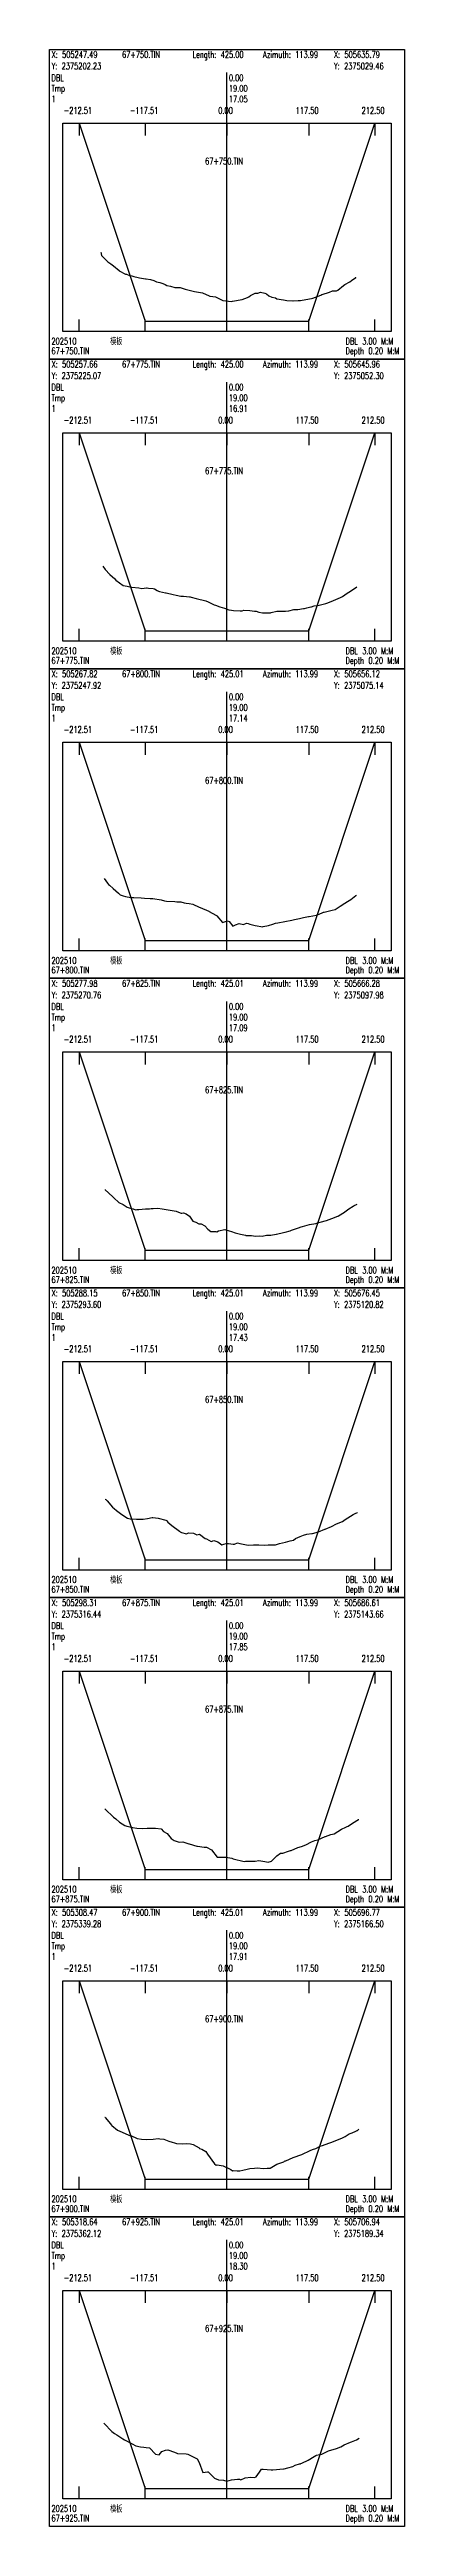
# Model space of a CAD drawing. Extents: x 1 to 171, y -4306 to 0.
# Drawn here: x 1 to 171, y -1188 to 0 of the extents above; entities that cross this region are included whole.
import ezdxf

# ---------------------------------------------------------------- set-up
doc = ezdxf.new("R2010")
doc.units = 0
doc.header["$MEASUREMENT"] = 0
doc.layers.add('LABELS', color=7, linetype='Continuous')
doc.layers.add('XSECTION', color=7, linetype='Continuous')
doc.styles.get("Standard").update_dxf_attribs({"font": 'txt.shx'})

msp = doc.modelspace()

# ---------------------------------------------------------------- linework, layer by layer
at = {"layer": 'XSECTION', "color": 0, "linetype": 'Continuous'}
for points in [[(1, 0), (171, 0), (171, -148.5), (1, -148.5), (1, 0)], [(86, -135.3), (86, -11.1)], [(86, -135.3), (86, -11.1)], [(7.3, -35.3), (164.7, -35.3), (164.7, -135.3), (7.3, -135.3), (7.3, -35.3)], [(15.2, -35.3), (15.2, -41.2)], [(15.2, -35.3), (46.8, -130.3)], [(15.2, -35.3), (46.8, -130.3)], [(46.8, -35.3), (46.8, -41.2)], [(86, -35.3), (86, -41.2)], [(125.2, -35.3), (125.2, -41.2)], [(125.2, -130.3), (156.8, -35.3)], [(125.2, -130.3), (156.8, -35.3)], [(156.8, -35.3), (156.8, -41.2)], [(15.2, -135.3), (15.2, -129.4)], [(46.8, -135.3), (46.8, -129.4)], [(46.8, -130.3), (86, -130.3)], [(46.8, -130.3), (46.8, -130.3)], [(46.8, -130.3), (86, -130.3)], [(86, -135.3), (86, -129.4)], [(86, -130.3), (125.2, -130.3)], [(86, -130.3), (125.2, -130.3)], [(125.2, -135.3), (125.2, -129.4)], [(125.2, -130.3), (125.2, -130.3)], [(156.8, -135.3), (156.8, -129.4)], [(1, -148.5), (171, -148.5), (171, -297), (1, -297), (1, -148.5)], [(86, -283.8), (86, -159.5)], [(86, -283.8), (86, -159.5)], [(7.3, -183.8), (164.7, -183.8), (164.7, -283.8), (7.3, -283.8), (7.3, -183.8)], [(15.2, -183.8), (15.2, -189.7)], [(15.2, -183.8), (46.8, -278.8)], [(15.2, -183.8), (46.8, -278.8)], [(46.8, -183.8), (46.8, -189.7)], [(86, -183.8), (86, -189.7)], [(125.2, -183.8), (125.2, -189.7)], [(125.2, -278.8), (156.8, -183.8)], [(125.2, -278.8), (156.8, -183.8)], [(156.8, -183.8), (156.8, -189.7)], [(15.2, -283.8), (15.2, -277.8)], [(46.8, -283.8), (46.8, -277.8)], [(46.8, -278.8), (86, -278.8)], [(46.8, -278.8), (46.8, -278.8)], [(46.8, -278.8), (86, -278.8)], [(86, -283.8), (86, -277.8)], [(86, -278.8), (125.2, -278.8)], [(86, -278.8), (125.2, -278.8)], [(125.2, -283.8), (125.2, -277.8)], [(125.2, -278.8), (125.2, -278.8)], [(156.8, -283.8), (156.8, -277.8)], [(1, -297), (171, -297), (171, -445.4), (1, -445.4), (1, -297)], [(86, -432.2), (86, -308)], [(86, -432.2), (86, -308)], [(7.3, -332.2), (164.7, -332.2), (164.7, -432.2), (7.3, -432.2), (7.3, -332.2)], [(15.2, -332.2), (15.2, -338.2)], [(15.2, -332.2), (46.8, -427.2)], [(15.2, -332.2), (46.8, -427.2)], [(46.8, -332.2), (46.8, -338.2)], [(86, -332.2), (86, -338.2)], [(125.2, -332.2), (125.2, -338.2)], [(125.2, -427.2), (156.8, -332.2)], [(125.2, -427.2), (156.8, -332.2)], [(156.8, -332.2), (156.8, -338.2)], [(15.2, -432.2), (15.2, -426.3)], [(46.8, -432.2), (46.8, -426.3)], [(46.8, -427.2), (86, -427.2)], [(46.8, -427.2), (46.8, -427.2)], [(46.8, -427.2), (86, -427.2)], [(86, -432.2), (86, -426.3)], [(86, -427.2), (125.2, -427.2)], [(86, -427.2), (125.2, -427.2)], [(125.2, -432.2), (125.2, -426.3)], [(125.2, -427.2), (125.2, -427.2)], [(156.8, -432.2), (156.8, -426.3)], [(1, -445.4), (171, -445.4), (171, -593.9), (1, -593.9), (1, -445.4)], [(86, -580.7), (86, -456.5)], [(86, -580.7), (86, -456.5)], [(7.3, -480.7), (164.7, -480.7), (164.7, -580.7), (7.3, -580.7), (7.3, -480.7)], [(15.2, -480.7), (15.2, -486.7)], [(15.2, -480.7), (46.8, -575.7)], [(15.2, -480.7), (46.8, -575.7)], [(46.8, -480.7), (46.8, -486.7)], [(86, -480.7), (86, -486.7)], [(125.2, -480.7), (125.2, -486.7)], [(125.2, -575.7), (156.8, -480.7)], [(125.2, -575.7), (156.8, -480.7)], [(156.8, -480.7), (156.8, -486.7)], [(15.2, -580.7), (15.2, -574.8)], [(46.8, -580.7), (46.8, -574.8)], [(46.8, -575.7), (86, -575.7)], [(46.8, -575.7), (46.8, -575.7)], [(46.8, -575.7), (86, -575.7)], [(86, -580.7), (86, -574.8)], [(86, -575.7), (125.2, -575.7)], [(86, -575.7), (125.2, -575.7)], [(125.2, -580.7), (125.2, -574.8)], [(125.2, -575.7), (125.2, -575.7)], [(156.8, -580.7), (156.8, -574.8)], [(1, -593.9), (171, -593.9), (171, -742.4), (1, -742.4), (1, -593.9)], [(86, -729.2), (86, -605)], [(86, -729.2), (86, -605)], [(7.3, -629.2), (164.7, -629.2), (164.7, -729.2), (7.3, -729.2), (7.3, -629.2)], [(15.2, -629.2), (15.2, -635.1)], [(15.2, -629.2), (46.8, -724.2)], [(15.2, -629.2), (46.8, -724.2)], [(46.8, -629.2), (46.8, -635.1)], [(86, -629.2), (86, -635.1)], [(125.2, -629.2), (125.2, -635.1)], [(125.2, -724.2), (156.8, -629.2)], [(125.2, -724.2), (156.8, -629.2)], [(156.8, -629.2), (156.8, -635.1)], [(15.2, -729.2), (15.2, -723.3)], [(46.8, -729.2), (46.8, -723.3)], [(46.8, -724.2), (86, -724.2)], [(46.8, -724.2), (46.8, -724.2)], [(46.8, -724.2), (86, -724.2)], [(86, -729.2), (86, -723.3)], [(86, -724.2), (125.2, -724.2)], [(86, -724.2), (125.2, -724.2)], [(125.2, -729.2), (125.2, -723.3)], [(125.2, -724.2), (125.2, -724.2)], [(156.8, -729.2), (156.8, -723.3)], [(1, -742.4), (171, -742.4), (171, -890.9), (1, -890.9), (1, -742.4)], [(86, -877.7), (86, -753.4)], [(86, -877.7), (86, -753.4)], [(7.3, -777.7), (164.7, -777.7), (164.7, -877.7), (7.3, -877.7), (7.3, -777.7)], [(15.2, -777.7), (15.2, -783.6)], [(15.2, -777.7), (46.8, -872.7)], [(15.2, -777.7), (46.8, -872.7)], [(46.8, -777.7), (46.8, -783.6)], [(86, -777.7), (86, -783.6)], [(125.2, -777.7), (125.2, -783.6)], [(125.2, -872.7), (156.8, -777.7)], [(125.2, -872.7), (156.8, -777.7)], [(156.8, -777.7), (156.8, -783.6)], [(15.2, -877.7), (15.2, -871.7)], [(46.8, -877.7), (46.8, -871.7)], [(46.8, -872.7), (86, -872.7)], [(46.8, -872.7), (46.8, -872.7)], [(46.8, -872.7), (86, -872.7)], [(86, -877.7), (86, -871.7)], [(86, -872.7), (125.2, -872.7)], [(86, -872.7), (125.2, -872.7)], [(125.2, -877.7), (125.2, -871.7)], [(125.2, -872.7), (125.2, -872.7)], [(156.8, -877.7), (156.8, -871.7)], [(1, -890.9), (171, -890.9), (171, -1039.3), (1, -1039.3), (1, -890.9)], [(86, -1026.2), (86, -901.9)], [(86, -1026.2), (86, -901.9)], [(7.3, -926.2), (164.7, -926.2), (164.7, -1026.2), (7.3, -1026.2), (7.3, -926.2)], [(15.2, -926.2), (15.2, -932.1)], [(15.2, -926.2), (46.8, -1021.2)], [(15.2, -926.2), (46.8, -1021.2)], [(46.8, -926.2), (46.8, -932.1)], [(86, -926.2), (86, -932.1)], [(125.2, -926.2), (125.2, -932.1)], [(125.2, -1021.2), (156.8, -926.2)], [(125.2, -1021.2), (156.8, -926.2)], [(156.8, -926.2), (156.8, -932.1)], [(15.2, -1026.2), (15.2, -1020.2)], [(46.8, -1026.2), (46.8, -1020.2)], [(46.8, -1021.2), (86, -1021.2)], [(46.8, -1021.2), (46.8, -1021.2)], [(46.8, -1021.2), (86, -1021.2)], [(86, -1026.2), (86, -1020.2)], [(86, -1021.2), (125.2, -1021.2)], [(86, -1021.2), (125.2, -1021.2)], [(125.2, -1026.2), (125.2, -1020.2)], [(125.2, -1021.2), (125.2, -1021.2)], [(156.8, -1026.2), (156.8, -1020.2)], [(1, -1039.3), (171, -1039.3), (171, -1187.8), (1, -1187.8), (1, -1039.3)], [(86, -1174.6), (86, -1050.4)], [(86, -1174.6), (86, -1050.4)], [(7.3, -1074.6), (164.7, -1074.6), (164.7, -1174.6), (7.3, -1174.6), (7.3, -1074.6)], [(15.2, -1074.6), (15.2, -1080.6)], [(15.2, -1074.6), (46.8, -1169.6)], [(15.2, -1074.6), (46.8, -1169.6)], [(46.8, -1074.6), (46.8, -1080.6)], [(86, -1074.6), (86, -1080.6)], [(125.2, -1074.6), (125.2, -1080.6)], [(125.2, -1169.6), (156.8, -1074.6)], [(125.2, -1169.6), (156.8, -1074.6)], [(156.8, -1074.6), (156.8, -1080.6)], [(15.2, -1174.6), (15.2, -1168.7)], [(46.8, -1174.6), (46.8, -1168.7)], [(46.8, -1169.6), (86, -1169.6)], [(46.8, -1169.6), (46.8, -1169.6)], [(46.8, -1169.6), (86, -1169.6)], [(86, -1174.6), (86, -1168.7)], [(86, -1169.6), (125.2, -1169.6)], [(86, -1169.6), (125.2, -1169.6)], [(125.2, -1174.6), (125.2, -1168.7)], [(125.2, -1169.6), (125.2, -1169.6)], [(156.8, -1174.6), (156.8, -1168.7)]]:
    msp.add_lwpolyline(points, dxfattribs=at)
at = {"layer": 'XSECTION', "color": 1, "linetype": 'Continuous'}
for points in [[(25.5, -97.2), (25.7, -97.7), (25.7, -97.9), (25.8, -98.8), (25.8, -98.8), (28.9, -101.8), (30.4, -102.8), (31.7, -103.8), (34.3, -106), (34.3, -106), (34.4, -106.1), (37.3, -107.7), (37.9, -107.8), (39.3, -108.3), (40.4, -108.6), (41.3, -108.9), (43.5, -109.4), (44.1, -109.5), (46.9, -110), (47.2, -110), (49.3, -110.3), (50.9, -110.7), (52.3, -111.4), (53.9, -111.7), (55.2, -112.2), (56.4, -112.7), (57.2, -113.1), (58.9, -113.5), (61, -114.2), (63.2, -114.2), (63.5, -114.2), (63.6, -114.2), (65.9, -115), (67.3, -115.2), (70.4, -116), (70.4, -116), (70.4, -116), (70.4, -116), (74.3, -116.7), (77.5, -118.1), (77.7, -118.2), (77.9, -118.2), (80.5, -118.6), (80.8, -118.7), (84, -120.3), (88.1, -120.8), (88.2, -120.8), (88.2, -120.8), (88.6, -120.7), (93.2, -119.9), (95.9, -118.9), (96.4, -118.6), (97.3, -118), (99.5, -116.9), (100.8, -116.8), (102, -116.4), (104.1, -116.8), (104.9, -117.1), (106.1, -118.1), (107.5, -118.7), (109.2, -119.1), (109.9, -119.5), (113.1, -120.1), (114.7, -120.4), (117.6, -120.5), (117.7, -120.5), (120.1, -120.3), (121.2, -120.3), (123.7, -119.9), (126.5, -119.4), (127.2, -119.2), (130.9, -117.8), (131.5, -117.5), (131.6, -117.5), (135.1, -116.3), (136.5, -115.8), (138.5, -115.7), (139.1, -115.4), (141.8, -113.1), (142.5, -112.7), (144.8, -111.4), (145.7, -110.8), (147.7, -109.3), (147.8, -109.2)], [(26.5, -247.8), (27.7, -249.3), (29.8, -251.7), (32.2, -253.9), (32.8, -254.5), (34.5, -255.7), (36.3, -257.1), (38.2, -257.4), (39.4, -257.7), (40.4, -257.8), (43.7, -258.2), (45.2, -258.4), (47.4, -258.2), (47.7, -258.2), (48.4, -258.3), (50.6, -258.5), (51.2, -258.7), (52.6, -259.4), (53.2, -259.8), (53.6, -259.9), (56.6, -260.6), (56.7, -260.6), (56.8, -260.6), (60.2, -261.4), (61.6, -261.7), (63.9, -262.1), (65.2, -262.2), (68.1, -262.5), (68.4, -262.5), (68.9, -262.6), (71.2, -263.3), (73.2, -263.7), (73.9, -263.9), (75.9, -264.4), (77, -264.9), (79.8, -266.3), (80.5, -266.5), (82.6, -267.2), (84.8, -267.9), (86.9, -268.7), (88.2, -268.9), (89.1, -269), (92.3, -269.2), (93.3, -269.1), (94, -268.9), (96.9, -269), (99.1, -269.3), (100, -269.3), (101.2, -269.8), (103, -270.2), (106.4, -270.2), (106.8, -270.1), (107.1, -270), (109.8, -269.4), (113, -269.4), (114.1, -269.3), (115.6, -269.1), (118, -268.6), (119.9, -268.5), (122.7, -268), (123.1, -268), (124.2, -267.7), (126.1, -267.2), (126.5, -267.2), (127.8, -266.8), (130.2, -266.4), (133.3, -265.6), (133.9, -265.5), (136.7, -264.4), (137.1, -264.3), (140.4, -262.8), (141.3, -262.3), (143.6, -260.7), (144.4, -260.2), (145.6, -259.5), (148.2, -257.6)], [(27.1, -397.6), (28.8, -399.8), (29.3, -400.4), (29.7, -400.7), (31.4, -402.3), (34, -404.6), (34.8, -405.3), (36.3, -405.8), (37.4, -406.2), (39.9, -406.6), (40.2, -406.7), (40.4, -406.7), (41.3, -406.7), (44.8, -406.8), (46.5, -406.9), (49.2, -407.1), (50.4, -407.2), (54.4, -407.7), (56.1, -408.2), (57, -408.4), (61, -408.6), (62, -408.7), (63.9, -408.8), (65.5, -409.2), (66.4, -409.4), (67.8, -409.6), (69.6, -409.9), (72.6, -411.3), (73.2, -411.5), (77.3, -413.2), (77.4, -413.3), (80.7, -415.1), (80.9, -415.3), (81.2, -415.5), (83.8, -418.7), (86.3, -417.9), (87, -418.2), (88.8, -420.4), (90.1, -419.7), (91.9, -419.1), (93.9, -419.6), (95.3, -419), (96.1, -419.1), (97, -419.4), (99.5, -420), (103.2, -420.7), (103.2, -420.7), (103.4, -420.6), (105.9, -420.1), (108, -419.5), (109.2, -419), (110.4, -418.8), (113.7, -418.1), (117, -417.5), (118.4, -417.2), (120.8, -416.7), (122.6, -416.2), (125, -415.8), (125.1, -415.8), (125.3, -415.7), (128.9, -415.1), (130.1, -414.7), (131.9, -413.9), (132.3, -413.7), (132.6, -413.7), (136.4, -412.7), (137.9, -412.4), (140.3, -410.8), (142.4, -409.4), (143.8, -408.6), (145.4, -407.6), (147.8, -405.7), (148, -405.5), (148, -405.5)], [(27.6, -546.7), (27.7, -546.9), (29.3, -548.3), (31.5, -550.4), (31.8, -550.7), (34.2, -552.9), (36.3, -553.8), (38.2, -555.1), (39.1, -555.4), (41, -555.9), (42.2, -556.4), (42.8, -556.3), (43.8, -556.3), (47, -556), (48.8, -555.9), (49.7, -555.8), (50.6, -555.8), (52.9, -555.6), (55, -555.9), (56.8, -556.3), (61.6, -557.1), (61.7, -557.1), (62, -557.2), (64.1, -558), (64.4, -558), (65.2, -557.9), (66.5, -558.3), (68, -559.4), (69.7, -561.9), (71, -562.3), (72.5, -563.2), (73.7, -563.1), (75.4, -564.1), (76.8, -565.7), (78.3, -566.8), (80.7, -566.8), (81.1, -566.9), (82, -566.5), (85, -565.9), (87.1, -566.5), (88.1, -566.8), (89.9, -567.4), (91.8, -568), (92.4, -568.1), (94.8, -568.6), (95.1, -568.7), (97.7, -568.8), (99.6, -569.1), (101.6, -568.9), (102.8, -569), (105, -568.5), (107, -568.6), (109.5, -568.1), (109.6, -568.1), (109.7, -568.1), (113, -567.3), (113.9, -567.1), (116.3, -566.5), (116.9, -566.2), (120.2, -565), (121.6, -564.5), (122.1, -564.4), (125.5, -563.5), (128.5, -562.9), (129, -562.8), (129.4, -562.7), (130.7, -562.3), (133.6, -561.5), (134.9, -561), (136.3, -560.6), (139.1, -559.5), (139.2, -559.5), (139.4, -559.3), (142.3, -557.5), (142.4, -557.4), (144.3, -555.9), (146.4, -554.7), (147, -554.3), (147.2, -554.2), (147.8, -554.1), (148.3, -553.7)], [(27.6, -695.2), (27.7, -695.1), (28, -695.3), (28.6, -695.9), (31.2, -699), (31.9, -699.7), (33, -700.6), (34.9, -702.1), (36.5, -703.2), (38.3, -704.3), (39.6, -704.6), (42.6, -704.7), (44.4, -704.7), (45.8, -704.7), (47.9, -704.4), (50.2, -704), (50.5, -704), (53.1, -704.3), (56.7, -705.3), (57, -705.4), (57.2, -705.5), (57.7, -706.2), (59.6, -707.8), (63.2, -710.5), (63.5, -710.8), (64.2, -711.1), (66.6, -711.8), (67.6, -711.3), (70, -711.4), (71.6, -712.3), (72.9, -712), (75.6, -714), (76.2, -714.2), (78.4, -715.5), (79.7, -715), (81.6, -715.7), (83.6, -717.1), (84.5, -716.7), (85.6, -716.4), (86.7, -716.4), (88.9, -716.7), (89.6, -716.7), (91, -716.1), (92.2, -716.4), (95.4, -717.1), (96.2, -717.3), (98.7, -717), (100.4, -717), (101.3, -717), (104, -717.2), (105.8, -717.1), (109.3, -717), (111.2, -716.4), (114, -715.8), (116.3, -715.1), (117.8, -714.8), (118.9, -714.1), (121.1, -713), (122.7, -712.4), (124.3, -712), (126.6, -711.6), (126.9, -711.6), (129.9, -710.8), (129.9, -710.8), (129.9, -710.8), (132.8, -709.5), (133, -709.5), (136.1, -708.3), (138.4, -707), (138.5, -707), (138.5, -707), (141.3, -705.9), (142.6, -705), (146.4, -702.6), (147.4, -702.1), (148.5, -701.6), (148.6, -701.6)], [(27.5, -843.7), (27.5, -843.7), (27.5, -843.7), (27.5, -843.7), (27.7, -843.8), (31.6, -847.6), (32.7, -848.5), (34.5, -850), (37, -851.6), (38, -852), (40.2, -852.5), (40.8, -852.6), (42.8, -853), (45.6, -853.1), (47.7, -853), (51.7, -853), (51.7, -853), (51.7, -853), (54.4, -853.2), (55.6, -854.6), (57.3, -855.5), (59.3, -857.9), (60.7, -858.9), (63.1, -859.6), (64.8, -859.5), (67.7, -860.5), (67.9, -860.5), (71.6, -861.5), (71.8, -861.5), (71.9, -861.5), (75.1, -862.1), (76.2, -862.1), (78.6, -863.3), (81.3, -866.8), (81.6, -866.9), (82.5, -866.9), (85.4, -866.8), (88.3, -867.3), (88.6, -867.5), (88.9, -867.6), (94.2, -868.9), (94.9, -868.7), (95.7, -868.7), (99.5, -868.7), (101.3, -868.5), (104.2, -868.9), (105.7, -869.2), (107.4, -868.8), (109.9, -866.2), (111.6, -865), (112.8, -864.9), (115.5, -864), (116.4, -863.7), (116.7, -863.6), (120, -862.2), (121.7, -861.8), (123.7, -861), (126.5, -859.5), (127.3, -859.2), (128.1, -858.9), (129.6, -858.5), (133.1, -856.9), (133.2, -856.9), (135.8, -856), (137.3, -855.6), (139.1, -854.5), (140.8, -853.5), (143, -852.4), (143.6, -852.2), (144, -852), (146.1, -850.6), (149, -848.8), (149.1, -848.8)], [(27.4, -991.5), (27.7, -991.6), (27.8, -991.8), (30.1, -994.6), (30.7, -995.3), (30.9, -995.5), (33.6, -997.8), (34.6, -998.3), (37.2, -999.4), (38.9, -1000.1), (39.4, -1000.3), (40, -1000.4), (42.9, -1001.8), (45, -1002.1), (47.6, -1002.2), (50.7, -1002.1), (53, -1001.8), (53.9, -1002), (55.8, -1002.1), (58.1, -1003), (59.8, -1003.6), (60.9, -1003.9), (61.8, -1004.1), (64.7, -1004.3), (66.7, -1004.1), (68.5, -1004.3), (69.8, -1004.7), (72.6, -1006.2), (72.8, -1006.5), (73.9, -1006.9), (75.8, -1008), (76.6, -1009.3), (80, -1013.9), (80.8, -1014.5), (81.3, -1014.4), (84.1, -1014.8), (87.9, -1016.7), (88.7, -1017.2), (89, -1017.1), (90.9, -1017.3), (92, -1017.2), (92.2, -1017.2), (93.6, -1016.9), (95.6, -1016.4), (96.9, -1016.1), (99.2, -1016), (100.5, -1015.8), (103.5, -1016.2), (105.3, -1016), (106.7, -1016), (109.9, -1014), (113.3, -1012.9), (113.6, -1012.7), (113.8, -1012.5), (114.2, -1012.4), (117.7, -1010.9), (121.8, -1009.4), (121.8, -1009.4), (121.8, -1009.4), (125.8, -1007.5), (126.9, -1007), (128.5, -1006.5), (130.7, -1005.5), (131.8, -1005.1), (134.8, -1004), (135.8, -1003.7), (140.3, -1002), (141.3, -1001.5), (142.6, -1000.8), (144.6, -999.5), (146, -999), (147.7, -998.3), (148.3, -998), (148.5, -997.9), (149.1, -997.3)], [(27, -1138.3), (27.1, -1138.5), (27.2, -1138.5), (30.9, -1142.2), (32.1, -1143.2), (33.2, -1143.9), (36.1, -1145.8), (36.9, -1146.2), (40.5, -1148.2), (42.3, -1149.1), (44.5, -1149.6), (46.2, -1149.8), (47.3, -1150), (48.9, -1150.1), (51.7, -1153.1), (53.5, -1153.5), (54.7, -1151.8), (56.6, -1151.3), (57.7, -1151), (60.8, -1152.2), (62, -1152.6), (62.3, -1152.8), (66.4, -1153), (67.2, -1153.2), (68.5, -1153.8), (71.7, -1155.3), (72.7, -1157.2), (74.5, -1161.9), (76.7, -1161.6), (76.8, -1161.6), (76.9, -1161.6), (80, -1164.7), (81.9, -1165.5), (84.4, -1165.6), (86, -1166.1), (88.1, -1165.4), (91, -1165.1), (92, -1165.2), (92.6, -1165.4), (94.7, -1164.5), (97.4, -1164.2), (99.2, -1164.3), (99.9, -1164), (101.6, -1161.7), (102.6, -1160.4), (103.4, -1160.4), (107.2, -1160.7), (108, -1160.7), (113.1, -1160.2), (113.4, -1160.1), (115.1, -1159.7), (117.5, -1159), (118.6, -1158.4), (120.8, -1157.7), (121.2, -1157.7), (121.3, -1157.6), (121.8, -1157.4), (124.9, -1156), (127.7, -1154.2), (128.5, -1153.8), (128.9, -1153.6), (131.4, -1153.1), (132.1, -1152.8), (134.7, -1151.6), (138.5, -1150.4), (140.5, -1149.6), (142.1, -1148.6), (145.1, -1147.4), (145.6, -1147.2), (148.1, -1146.2), (149.3, -1145.5)]]:
    msp.add_lwpolyline(points, dxfattribs=at)

# ---------------------------------------------------------------- texts
at = {"layer": 'LABELS', "color": 0, "width": 0.666667}
for s, height, p in [('Y: 2375202.23', 3.148, (1.9, -9.5)), ('X: 505247.49', 3.148, (1.9, -4)), ('67+750.TIN', 3.15, (35.7, -4)), ('Length: 425.00', 3.148, (69.5, -4)), ('Azimuth: 113.99', 3.148, (103.3, -4)), ('Y: 2375029.46', 3.148, (137.2, -9.5)), ('X: 505635.79', 3.148, (137.2, -4)), ('Tmp', 3.15, (1.9, -20.2)), ('DBL', 3.15, (1.9, -15.1)), ('0.00', 3.15, (86.9, -15.1)), ('0.00', 3.15, (86.9, -15.1)), ('19.00', 3.15, (86.9, -20.2)), ('19.00', 3.15, (86.9, -20.2)), ('-212.51', 3.15, (7.8, -30.8)), ('-117.51', 3.15, (39.5, -30.8)), ('0.00', 3.15, (81.8, -30.8)), ('117.50', 3.15, (118.9, -30.8)), ('212.50', 3.15, (150.5, -30.8)), ('67+750.TIN', 3.15, (75.5, -55.1)), ('模板', 3.15, (30, -141.4)), ('DBL 3.00 M:M', 3.148, (142.8, -141.4)), ('X: 505257.66', 3.148, (1.9, -152.5)), ('67+750.TIN', 3.15, (1.9, -146.1)), ('67+775.TIN', 3.15, (35.7, -152.5)), ('Length: 425.00', 3.148, (69.5, -152.5)), ('Azimuth: 113.99', 3.148, (103.3, -152.5)), ('X: 505645.96', 3.148, (137.2, -152.5)), ('Depth 0.20 M:M', 3.148, (142.8, -146.1)), ('Y: 2375225.07', 3.148, (1.9, -158)), ('Tmp', 3.15, (1.9, -168.6)), ('DBL', 3.15, (1.9, -163.5)), ('0.00', 3.15, (86.9, -163.5)), ('0.00', 3.15, (86.9, -163.5)), ('19.00', 3.15, (86.9, -168.6)), ('19.00', 3.15, (86.9, -168.6)), ('Y: 2375052.30', 3.148, (137.2, -158)), ('-212.51', 3.15, (7.8, -179.3)), ('-117.51', 3.15, (39.5, -179.3)), ('0.00', 3.15, (81.8, -179.3)), ('117.50', 3.15, (118.9, -179.3)), ('212.50', 3.15, (150.5, -179.3)), ('67+775.TIN', 3.15, (75.5, -203.6)), ('67+775.TIN', 3.15, (1.9, -294.6)), ('模板', 3.15, (30, -289.9)), ('DBL 3.00 M:M', 3.148, (142.8, -289.9)), ('Depth 0.20 M:M', 3.148, (142.8, -294.6)), ('Y: 2375247.92', 3.148, (1.9, -306.5)), ('X: 505267.82', 3.148, (1.9, -301)), ('67+800.TIN', 3.15, (35.7, -301)), ('Length: 425.01', 3.148, (69.5, -301)), ('Azimuth: 113.99', 3.148, (103.3, -301)), ('Y: 2375075.14', 3.148, (137.2, -306.5)), ('X: 505656.12', 3.148, (137.2, -301)), ('Tmp', 3.15, (1.9, -317.1)), ('DBL', 3.15, (1.9, -312)), ('0.00', 3.15, (86.9, -312)), ('0.00', 3.15, (86.9, -312)), ('19.00', 3.15, (86.9, -317.1)), ('19.00', 3.15, (86.9, -317.1)), ('-212.51', 3.15, (7.8, -327.7)), ('-117.51', 3.15, (39.5, -327.7)), ('0.00', 3.15, (81.8, -327.7)), ('117.50', 3.15, (118.9, -327.7)), ('212.50', 3.15, (150.5, -327.7)), ('67+800.TIN', 3.15, (75.5, -352.1)), ('模板', 3.15, (30, -438.4)), ('DBL 3.00 M:M', 3.148, (142.8, -438.4)), ('X: 505277.98', 3.148, (1.9, -449.4)), ('67+800.TIN', 3.15, (1.9, -443)), ('67+825.TIN', 3.15, (35.7, -449.4)), ('Length: 425.01', 3.148, (69.5, -449.4)), ('Azimuth: 113.99', 3.148, (103.3, -449.4)), ('X: 505666.28', 3.148, (137.2, -449.4)), ('Depth 0.20 M:M', 3.148, (142.8, -443)), ('Y: 2375270.76', 3.148, (1.9, -455)), ('Tmp', 3.15, (1.9, -465.6)), ('DBL', 3.15, (1.9, -460.5)), ('0.00', 3.15, (86.9, -460.5)), ('0.00', 3.15, (86.9, -460.5)), ('19.00', 3.15, (86.9, -465.6)), ('19.00', 3.15, (86.9, -465.6)), ('Y: 2375097.98', 3.148, (137.2, -455)), ('-212.51', 3.15, (7.8, -476.2)), ('-117.51', 3.15, (39.5, -476.2)), ('0.00', 3.15, (81.8, -476.2)), ('117.50', 3.15, (118.9, -476.2)), ('212.50', 3.15, (150.5, -476.2)), ('67+825.TIN', 3.15, (75.5, -500.5)), ('67+825.TIN', 3.15, (1.9, -591.5)), ('模板', 3.15, (30, -586.9)), ('DBL 3.00 M:M', 3.148, (142.8, -586.9)), ('Depth 0.20 M:M', 3.148, (142.8, -591.5)), ('Y: 2375293.60', 3.148, (1.9, -603.4)), ('X: 505288.15', 3.148, (1.9, -597.9)), ('67+850.TIN', 3.15, (35.7, -597.9)), ('Length: 425.01', 3.148, (69.5, -597.9)), ('Azimuth: 113.99', 3.148, (103.3, -597.9)), ('Y: 2375120.82', 3.148, (137.2, -603.4)), ('X: 505676.45', 3.148, (137.2, -597.9)), ('Tmp', 3.15, (1.9, -614.1)), ('DBL', 3.15, (1.9, -609)), ('0.00', 3.15, (86.9, -609)), ('0.00', 3.15, (86.9, -609)), ('19.00', 3.15, (86.9, -614.1)), ('19.00', 3.15, (86.9, -614.1)), ('-212.51', 3.15, (7.8, -624.7)), ('-117.51', 3.15, (39.5, -624.7)), ('0.00', 3.15, (81.8, -624.7)), ('117.50', 3.15, (118.9, -624.7)), ('212.50', 3.15, (150.5, -624.7)), ('67+850.TIN', 3.15, (75.5, -649)), ('模板', 3.15, (30, -735.3)), ('DBL 3.00 M:M', 3.148, (142.8, -735.3)), ('X: 505298.31', 3.148, (1.9, -746.4)), ('67+850.TIN', 3.15, (1.9, -740)), ('67+875.TIN', 3.15, (35.7, -746.4)), ('Length: 425.01', 3.148, (69.5, -746.4)), ('Azimuth: 113.99', 3.148, (103.3, -746.4)), ('X: 505686.61', 3.148, (137.2, -746.4)), ('Depth 0.20 M:M', 3.148, (142.8, -740)), ('Y: 2375316.44', 3.148, (1.9, -751.9)), ('Tmp', 3.15, (1.9, -762.5)), ('DBL', 3.15, (1.9, -757.4)), ('0.00', 3.15, (86.9, -757.4)), ('0.00', 3.15, (86.9, -757.4)), ('19.00', 3.15, (86.9, -762.5)), ('19.00', 3.15, (86.9, -762.5)), ('Y: 2375143.66', 3.148, (137.2, -751.9)), ('-212.51', 3.15, (7.8, -773.2)), ('-117.51', 3.15, (39.5, -773.2)), ('0.00', 3.15, (81.8, -773.2)), ('117.50', 3.15, (118.9, -773.2)), ('212.50', 3.15, (150.5, -773.2)), ('67+875.TIN', 3.15, (75.5, -797.5)), ('67+875.TIN', 3.15, (1.9, -888.5)), ('模板', 3.15, (30, -883.8)), ('DBL 3.00 M:M', 3.148, (142.8, -883.8)), ('Depth 0.20 M:M', 3.148, (142.8, -888.5)), ('Y: 2375339.28', 3.148, (1.9, -900.4)), ('X: 505308.47', 3.148, (1.9, -894.9)), ('67+900.TIN', 3.15, (35.7, -894.9)), ('Length: 425.01', 3.148, (69.5, -894.9)), ('Azimuth: 113.99', 3.148, (103.3, -894.9)), ('Y: 2375166.50', 3.148, (137.2, -900.4)), ('X: 505696.77', 3.148, (137.2, -894.9)), ('Tmp', 3.15, (1.9, -911)), ('DBL', 3.15, (1.9, -905.9)), ('0.00', 3.15, (86.9, -905.9)), ('0.00', 3.15, (86.9, -905.9)), ('19.00', 3.15, (86.9, -911)), ('19.00', 3.15, (86.9, -911)), ('-212.51', 3.15, (7.8, -921.7)), ('-117.51', 3.15, (39.5, -921.7)), ('0.00', 3.15, (81.8, -921.7)), ('117.50', 3.15, (118.9, -921.7)), ('212.50', 3.15, (150.5, -921.7)), ('67+900.TIN', 3.15, (75.5, -946)), ('模板', 3.15, (30, -1032.3)), ('DBL 3.00 M:M', 3.148, (142.8, -1032.3)), ('X: 505318.64', 3.148, (1.9, -1043.3)), ('67+900.TIN', 3.15, (1.9, -1037)), ('67+925.TIN', 3.15, (35.7, -1043.3)), ('Length: 425.01', 3.148, (69.5, -1043.3)), ('Azimuth: 113.99', 3.148, (103.3, -1043.3)), ('X: 505706.94', 3.148, (137.2, -1043.3)), ('Depth 0.20 M:M', 3.148, (142.8, -1037)), ('Y: 2375362.12', 3.148, (1.9, -1048.9)), ('Tmp', 3.15, (1.9, -1059.5)), ('DBL', 3.15, (1.9, -1054.4)), ('0.00', 3.15, (86.9, -1054.4)), ('0.00', 3.15, (86.9, -1054.4)), ('19.00', 3.15, (86.9, -1059.5)), ('19.00', 3.15, (86.9, -1059.5)), ('Y: 2375189.34', 3.148, (137.2, -1048.9)), ('-212.51', 3.15, (7.8, -1070.1)), ('-117.51', 3.15, (39.5, -1070.1)), ('0.00', 3.15, (81.8, -1070.1)), ('117.50', 3.15, (118.9, -1070.1)), ('212.50', 3.15, (150.5, -1070.1)), ('67+925.TIN', 3.15, (75.5, -1094.4)), ('67+925.TIN', 3.15, (1.9, -1185.4)), ('模板', 3.15, (30, -1180.8)), ('DBL 3.00 M:M', 3.148, (142.8, -1180.8)), ('Depth 0.20 M:M', 3.148, (142.8, -1185.4))]:
    msp.add_text(s, height=height, dxfattribs=at).set_placement(p)
at = {"layer": 'LABELS', "color": 1, "width": 0.666667}
for s, p in [('1', (1.9, -25.3)), ('17.05', (86.9, -25.3)), ('17.05', (86.9, -25.3)), ('202510', (1.9, -141.4)), ('1', (1.9, -173.7)), ('16.91', (86.9, -173.7)), ('16.91', (86.9, -173.7)), ('202510', (1.9, -289.9)), ('1', (1.9, -322.2)), ('17.14', (86.9, -322.2)), ('17.14', (86.9, -322.2)), ('202510', (1.9, -438.4)), ('1', (1.9, -470.7)), ('17.09', (86.9, -470.7)), ('17.09', (86.9, -470.7)), ('202510', (1.9, -586.9)), ('1', (1.9, -619.2)), ('17.43', (86.9, -619.2)), ('17.43', (86.9, -619.2)), ('202510', (1.9, -735.3)), ('1', (1.9, -767.6)), ('17.85', (86.9, -767.6)), ('17.85', (86.9, -767.6)), ('202510', (1.9, -883.8)), ('1', (1.9, -916.1)), ('17.91', (86.9, -916.1)), ('17.91', (86.9, -916.1)), ('202510', (1.9, -1032.3)), ('1', (1.9, -1064.6)), ('18.30', (86.9, -1064.6)), ('18.30', (86.9, -1064.6)), ('202510', (1.9, -1180.8))]:
    msp.add_text(s, height=3.15, dxfattribs=at).set_placement(p)

doc.saveas('drawing.dxf')
